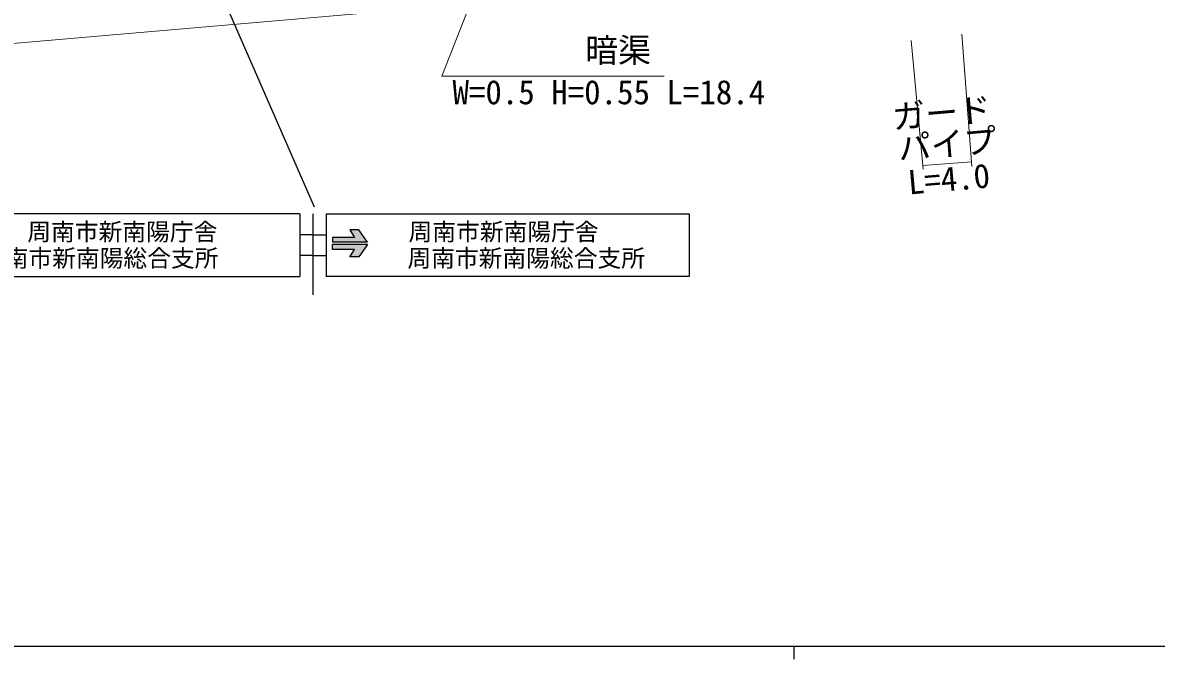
# Model space of a CAD drawing. Units: millimetres at full size, sheet at 1:1000; details may follow other scales. Extents: x 40000 to 680000, y 20000 to 380000.
# Drawn here: x 109561 to 195462, y 204000 to 252192 of the extents above; entities that cross this region are included whole.
import ezdxf
from ezdxf.enums import TextEntityAlignment as Align

# ---------------------------------------------------------------- set-up
doc = ezdxf.new("R2010")
doc.units = ezdxf.units.MM
doc.header["$LTSCALE"] = 1000
for name, color, linetype, lineweight in [('M-STR-HTXT', 7, 'Continuous', 13), ('M-STR-STRC', 7, 'Continuous', 25), ('M-TTL-BAND', 7, 'Continuous', 25)]:
    doc.layers.add(name, color=color, linetype=linetype, lineweight=lineweight)
doc.styles.add('ＭＳ ゴシック', font='')
doc.styles.get('ＭＳ ゴシック').set_extended_font_data('MS Gothic')

msp = doc.modelspace()

# ---------------------------------------------------------------- hatches: boundary and pattern name
at = {"layer": 'M-STR-STRC'}
for points in [[(133031, 235931), (133031, 235570), (135695, 235569), (135026, 236506), (134345, 236506), (134715, 235931)], [(135695, 235395), (135026, 234458), (134345, 234458), (134715, 235033), (133031, 235032), (133031, 235394)]]:
    msp.add_hatch(color=256, dxfattribs=at).paths.add_polyline_path(points)

# ---------------------------------------------------------------- linework, layer by layer
at = {"layer": 'M-STR-HTXT'}
for p, q in [((176885, 250849), (177801, 241097)), ((180728, 251324), (181486, 241304)), ((177774, 241390), (181458, 241669))]:
    msp.add_line(p, q, dxfattribs=at)
for points in [[(154480, 281637), (141328, 248134), (158174, 248134)], [(70751, 247264), (76320, 247834), (86953, 248716), (101454, 249996), (119924, 251582), (139824, 253282), (198818, 258527), (259672, 263773), (322689, 269235), (349078, 271555), (381817, 273667), (392641, 273829), (410262, 273436), (419624, 273007), (425526, 272686), (439477, 271424), (453483, 269694), (466490, 267817), (486573, 264121), (507612, 258720), (515758, 256504), (524240, 253978), (535500, 250329), (550253, 244981)]]:
    msp.add_lwpolyline(points, dxfattribs=at)
at = {"layer": 'M-STR-STRC'}
for p, q in [((114423, 277747), (131660, 238245)), ((130555, 237725), (103055, 237725)), ((130555, 237725), (130555, 232975)), ((131555, 237725), (131555, 231581)), ((132555, 237725), (132555, 232975)), ((132555, 237725), (160055, 237725)), ((160055, 237725), (160055, 232975)), ((134345, 236506), (134715, 235931)), ((135026, 236506), (134345, 236506)), ((135695, 235569), (135026, 236506)), ((131555, 236142), (130555, 236142)), ((131555, 236142), (132555, 236142)), ((134715, 235931), (133031, 235931)), ((133031, 235931), (133031, 235570)), ((135695, 235569), (133031, 235570)), ((135695, 235395), (133031, 235396)), ((133031, 235032), (133031, 235394)), ((135695, 235395), (135026, 234458)), ((131555, 234559), (130555, 234559)), ((131555, 234559), (132555, 234559)), ((134715, 235033), (133031, 235032)), ((134345, 234458), (134715, 235033)), ((135026, 234458), (134345, 234458)), ((103055, 232975), (130555, 232975)), ((160055, 232975), (132555, 232975))]:
    msp.add_line(p, q, dxfattribs=at)
at = {"layer": 'M-TTL-BAND'}
for p, q in [((40000, 205000), (579000, 205000)), ((168000, 205000), (168000, 204000))]:
    msp.add_line(p, q, dxfattribs=at)

# ---------------------------------------------------------------- texts
at = {"layer": 'M-STR-HTXT', "style": 'ＭＳ ゴシック'}
for s, p in [('暗渠', (152174, 248634)), ('W=0.5 H=0.55 L=18.4', (142130, 245467))]:
    msp.add_text(s, height=1833, dxfattribs=at).set_placement(p, align=Align.BOTTOM_LEFT)
for s, p in [('ガード', (175589, 243581)), ('パイプ', (176012, 241225)), ('L=4.0', (176762, 238639))]:
    msp.add_text(s, height=1833, rotation=4.953, dxfattribs=at).set_placement(p, align=Align.BOTTOM_LEFT)
at = {"layer": 'M-STR-STRC', "style": 'ＭＳ ゴシック'}
for s, p in [('周南市新南陽庁舎', (117111, 236365)), ('周南市新南陽庁舎', (145999, 236365)), ('周南市新南陽総合支所', (115395, 234367)), ('周南市新南陽総合支所', (147715, 234367))]:
    msp.add_text(s, height=1320, dxfattribs=at).set_placement(p, align=Align.MIDDLE_CENTER)

doc.saveas('drawing.dxf')
